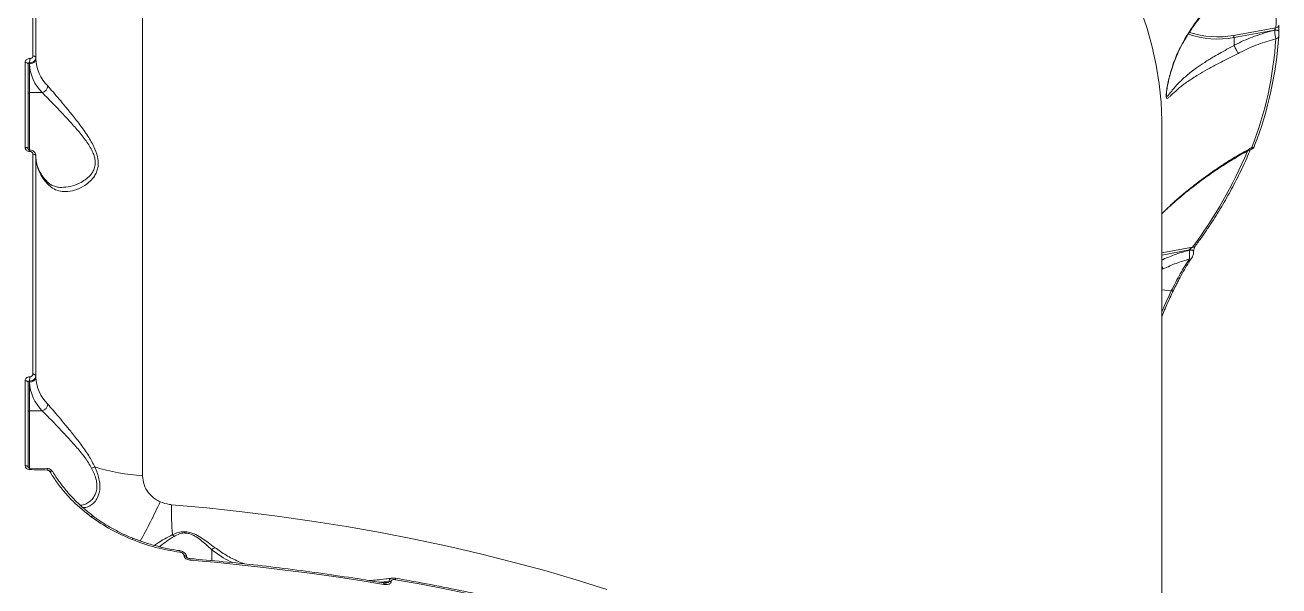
# Model space of a CAD drawing. Header units: millimetres. Extents: x -7151 to 6134, y -5040 to 5562.
# Drawn here: x -13 to 392.3, y 1548.7 to 1730 of the extents above; entities that cross this region are included whole.
import ezdxf

# ---------------------------------------------------------------- set-up
doc = ezdxf.new("R2010")
doc.units = ezdxf.units.MM
doc.layers.add('DIKOM_ОБЪЕКТ', color=7, linetype='Continuous')

msp = doc.modelspace()

# ---------------------------------------------------------------- linework, layer by layer
at = {"layer": 'DIKOM_ОБЪЕКТ', "color": 7, "linetype": 'Continuous', "lineweight": 15}
for p, q in [((24.94, 1884.297), (24.94, 1584.289)), ((-10.521, 1719.981), (-10.521, 1791.126)), ((-9.562, 1790.611), (-9.562, 1719.466)), ((377.626, 1726.626), (391.312, 1729.132)), ((390.935, 1728.361), (377.79, 1725.954)), ((390.935, 1728.333), (390.935, 1728.361)), ((392.27, 1727.876), (392.269, 1727.861)), ((392.27, 1727.847), (392.269, 1727.833)), ((392.27, 1727.847), (392.27, 1727.876)), ((377.79, 1723.421), (377.79, 1725.954)), ((377.792, 1723.415), (377.79, 1723.421)), ((-9.562, 1719.466), (-9.562, 1719.127)), ((-13.027, 1690.457), (-13.027, 1717.887)), ((-12.062, 1717.372), (-12.062, 1689.943)), ((-11.562, 1717.772), (-11.562, 1717.412)), ((-11.562, 1717.412), (-11.562, 1708.144)), ((-7.512, 1708.144), (-11.562, 1708.144)), ((-11.562, 1708.144), (-11.562, 1689.585)), ((354.438, 1435.924), (354.438, 1698.034)), ((-10.521, 1617.121), (-10.521, 1688.266)), ((-9.562, 1687.751), (-9.562, 1616.606)), ((354.438, 1656.338), (364.425, 1658.19)), ((363.384, 1657.295), (354.438, 1655.636)), ((363.384, 1657.22), (363.384, 1657.295)), ((364.723, 1656.735), (364.723, 1656.81)), ((354.911, 1651.185), (354.438, 1650.973)), ((357.524, 1644.048), (354.438, 1644.42)), ((358.205, 1644.224), (358.21, 1644.234)), ((-13.027, 1587.597), (-13.027, 1615.027)), ((-12.062, 1614.512), (-12.062, 1587.082)), ((-11.562, 1614.912), (-11.562, 1614.552)), ((-11.562, 1614.552), (-11.562, 1605.284)), ((-9.562, 1616.606), (-9.562, 1616.266)), ((-7.512, 1605.284), (-11.562, 1605.284)), ((-11.562, 1605.284), (-11.562, 1586.725)), ((-5.922, 1586.638), (-11.542, 1586.768)), ((37.022, 1560.066), (37.028, 1560.067)), ((38.342, 1558.475), (38.342, 1558.556)), ((39.185, 1557.987), (39.185, 1558.047)), ((47.354, 1560.373), (47.354, 1556.862)), ((104.643, 1550.149), (101.443, 1549.88)), ((102.64, 1549.683), (104.643, 1550.045)), ((104.643, 1550.045), (104.643, 1550.149)), ((105.29, 1550.152), (105.29, 1550.048))]:
    msp.add_line(p, q, dxfattribs=at)
at = {"layer": 'DIKOM_ОБЪЕКТ', "color": 7, "linetype": 'Continuous', "lineweight": 15, "flags": 128}
for points in [[(354.438, 1698.034), (354.433, 1699.029), (354.197, 1705.028), (353.605, 1711.022), (352.659, 1717.003), (351.358, 1722.966), (349.706, 1728.907), (347.702, 1734.818)], [(390.935, 1728.361), (391.171, 1728.388), (391.413, 1728.385), (391.646, 1728.353), (391.858, 1728.292), (392.035, 1728.207), (392.167, 1728.103), (392.247, 1727.985), (392.27, 1727.876)], [(390.935, 1728.333), (391.171, 1728.36), (391.413, 1728.357), (391.646, 1728.324), (391.858, 1728.264), (392.035, 1728.179), (392.167, 1728.074), (392.247, 1727.957), (392.27, 1727.847)], [(-9.562, 1719.466), (-9.58, 1719.564), (-9.634, 1719.659), (-9.722, 1719.746), (-9.841, 1719.823), (-9.986, 1719.887), (-10.151, 1719.936), (-10.332, 1719.968), (-10.521, 1719.981)], [(-12.062, 1717.372), (-12.08, 1717.47), (-12.135, 1717.565), (-12.223, 1717.652), (-12.343, 1717.73), (-12.489, 1717.794), (-12.656, 1717.842), (-12.837, 1717.874), (-13.027, 1717.887)], [(-12.062, 1689.943), (-12.08, 1690.041), (-12.135, 1690.136), (-12.223, 1690.223), (-12.343, 1690.3), (-12.489, 1690.364), (-12.656, 1690.413), (-12.837, 1690.444), (-13.027, 1690.457)], [(384.413, 1690.866), (384.443, 1690.965), (384.46, 1691.123)], [(-9.562, 1687.751), (-9.58, 1687.849), (-9.634, 1687.943), (-9.722, 1688.031), (-9.841, 1688.108), (-9.986, 1688.172), (-10.151, 1688.221), (-10.332, 1688.252), (-10.521, 1688.266)], [(363.384, 1657.295), (363.662, 1657.324), (363.946, 1657.312), (364.211, 1657.26), (364.437, 1657.171), (364.605, 1657.053), (364.702, 1656.915), (364.723, 1656.813)], [(363.384, 1657.22), (363.662, 1657.25), (363.946, 1657.238), (364.211, 1657.185), (364.437, 1657.096), (364.605, 1656.978), (364.702, 1656.84), (364.723, 1656.732)], [(364.046, 1654.575), (364.05, 1654.579), (364.079, 1654.619)], [(-12.062, 1614.512), (-12.08, 1614.61), (-12.135, 1614.705), (-12.223, 1614.792), (-12.343, 1614.87), (-12.489, 1614.934), (-12.656, 1614.982), (-12.837, 1615.014), (-13.027, 1615.027)], [(-9.562, 1616.606), (-9.58, 1616.704), (-9.634, 1616.799), (-9.722, 1616.886), (-9.841, 1616.963), (-9.986, 1617.027), (-10.151, 1617.076), (-10.332, 1617.108), (-10.521, 1617.121)], [(-12.062, 1587.082), (-12.08, 1587.181), (-12.135, 1587.275), (-12.223, 1587.363), (-12.343, 1587.44), (-12.489, 1587.504), (-12.656, 1587.553), (-12.837, 1587.584), (-13.027, 1587.597)], [(-5.898, 1586.153), (-6.601, 1586.171), (-7.304, 1586.189), (-8.007, 1586.206), (-8.71, 1586.223), (-9.413, 1586.239), (-10.117, 1586.254), (-10.82, 1586.269), (-11.524, 1586.283)], [(-4.189, 1585.642), (-4.225, 1585.689), (-4.301, 1585.739), (-4.404, 1585.767), (-4.53, 1585.774), (-4.676, 1585.757), (-4.836, 1585.718), (-5.003, 1585.659)], [(34.286, 1574.945), (45.753, 1573.884), (57.153, 1572.642), (68.474, 1571.222), (79.705, 1569.625), (90.837, 1567.853), (101.858, 1565.906), (112.759, 1563.787), (123.529, 1561.497), (134.159, 1559.04), (144.639, 1556.417), (154.958, 1553.631), (165.107, 1550.683), (175.077, 1547.578)], [(8.851, 1571.312), (8.809, 1571.332), (8.743, 1571.325), (8.66, 1571.29), (8.561, 1571.227), (8.452, 1571.138), (8.335, 1571.027)], [(39.185, 1558.048), (39.147, 1558.187), (39.032, 1558.321), (38.849, 1558.432), (38.612, 1558.512), (38.342, 1558.556)], [(102.95, 1549.16), (95.255, 1550.414), (87.515, 1551.591), (79.732, 1552.691), (71.91, 1553.714), (64.052, 1554.66), (56.159, 1555.528), (48.235, 1556.317), (40.284, 1557.028)], [(102.805, 1549.657), (102.812, 1549.655), (102.859, 1549.623), (102.897, 1549.554), (102.926, 1549.451), (102.944, 1549.318), (102.95, 1549.16)], [(106.601, 1551.201), (106.619, 1551.196), (106.664, 1551.157), (106.7, 1551.086), (106.727, 1550.984), (106.744, 1550.855), (106.75, 1550.704)], [(171.071, 1536.342), (163.298, 1538.438), (155.442, 1540.449), (147.506, 1542.375), (139.493, 1544.216), (131.408, 1545.969), (123.253, 1547.636), (115.032, 1549.214), (106.75, 1550.704)]]:
    msp.add_lwpolyline(points, dxfattribs=at)
at = {"layer": 'DIKOM_ОБЪЕКТ', "color": 7, "linetype": 'Continuous', "lineweight": 15}
for centre, radius, start, end in [((279.618, 1734.415), 111.819, 357.29179, 9.22228), ((372.431, 1754.673), 29.215, 251.0917, 280.56999), ((372.472, 1755.098), 28.935, 251.6798, 280.26057), ((391.392, 1730.052), 0.923, 265.05667, 355.32962), ((273.877, 1732.995), 117.669, 338.75716, 356.36955), ((274.548, 1733.85), 117.925, 338.75684, 356.36987), ((391.332, 1726.451), 0.907, 268.62751, 355.77805), ((-34.098, 1719.085), 22.574, 356.66526, 0.14914), ((-11.43, 1719.281), 1.874, 265.94532, 355.2567), ((3.552, 1719.601), 13.122, 182.07191, 225.13918), ((2.206, 1717.91), 13.777, 182.07157, 225.14226), ((-11.595, 1707.677), 0.469, 85.96501, 175.23983), ((-8.074, 1710.451), 2.375, 283.71048, 356.34696), ((383.641, 1691.196), 0.84, 263.87383, 336.85352), ((-13.996, 1689.293), 2.477, 356.54178, 7.79205), ((3.552, 1687.886), 13.122, 182.07191, 225.13918), ((244.043, 1747.505), 149.897, 323.42745, 337.11059), ((-7.021, 1678.619), 1.316, 358.4809, 41.654), ((364.622, 1658.949), 0.784, 255.45018, 321.06888), ((363.485, 1655.081), 0.756, 258.85865, 317.93006), ((357.733, 1644.647), 0.634, 250.75158, 318.1969), ((-34.098, 1616.225), 22.574, 356.66526, 0.14914), ((-11.43, 1616.421), 1.874, 265.94749, 355.25454), ((2.207, 1615.05), 13.778, 182.07245, 225.14138), ((3.552, 1616.741), 13.122, 182.07225, 225.13884), ((-11.595, 1604.817), 0.469, 85.95878, 175.24606), ((-8.074, 1607.591), 2.375, 283.71048, 356.34696), ((-13.996, 1586.433), 2.476, 356.54266, 7.79224), ((-7.731, 1586.303), 1.84, 355.33623, 10.51353), ((10.996, 1581.019), 6.285, 103.47138, 113.53178), ((29.405, 1651.677), 67.536, 252.88679, 266.20969), ((-129.728, 1649.376), 176.405, 330.73414, 335.38308), ((162.54, 1574.383), 128.256, 179.74851, 184.0768), ((32.835, 1563.125), 2.779, 34.59334, 50.32607), ((22.384, 1563.456), 0.848, 131.16919, 164.66007), ((49.274, 1558.566), 2.636, 109.99371, 136.73057), ((36.163, 1559.795), 0.907, 346.66135, 17.47701), ((38.42, 1557.638), 0.84, 24.61532, 95.34092), ((39.624, 1557.173), 0.676, 347.56196, 30.47668), ((104.974, 1548.283), 1.895, 80.40015, 100.0643), ((104.974, 1548.178), 1.896, 80.39652, 100.04681)]:
    msp.add_arc(centre, radius, start, end, dxfattribs=at)
for points, knots in [([(361.895, 1725.482), (362.81, 1726.95), (364.651, 1729.905), (367.73, 1733.98), (370.975, 1737.783), (374.358, 1741.273), (377.92, 1744.524), (381.622, 1747.486), (385.547, 1750.248), (388.24, 1751.787), (389.643, 1752.588)], [0, 0, 0, 0, 0.1236869, 0.2488957, 0.3689565, 0.4907452, 0.6125472, 0.7380569, 0.8635701, 1, 1, 1, 1]), ([(362.006, 1725.425), (362.141, 1725.66), (362.885, 1726.952), (364.418, 1729.228), (366.612, 1732.255), (369.016, 1735.215), (371.604, 1738.1), (374.368, 1740.887), (377.289, 1743.55), (380.349, 1746.062), (383.516, 1748.398), (386.755, 1750.482), (388.963, 1751.8), (390.081, 1752.345), (390.108, 1752.358)], [0, 0, 0, 0, 0.0193816, 0.1065938, 0.1961624, 0.2883516, 0.383285, 0.4809142, 0.5809941, 0.6832045, 0.787544, 0.892458, 0.9974252, 1, 1, 1, 1]), ([(377.79, 1723.421), (378.134, 1723.597), (380.311, 1724.712), (384.658, 1726.612), (388.768, 1727.738), (390.935, 1728.333)], [0, 0, 0, 0, 0.08148133, 0.5156637, 1, 1, 1, 1]), ([(390.935, 1728.361), (390.937, 1728.399), (390.94, 1728.449), (390.964, 1728.559), (391.009, 1728.694), (391.097, 1728.868), (391.202, 1729.021), (391.276, 1729.096), (391.312, 1729.132)], [0, 0, 0, 0, 0.1271545, 0.1626943, 0.3403636, 0.5453397, 0.7831253, 1, 1, 1, 1]), ([(391.31, 1725.544), (391.279, 1725.657), (391.213, 1725.902), (391.113, 1726.454), (391.027, 1727.092), (390.962, 1727.751), (390.944, 1728.138), (390.935, 1728.333)], [0, 0, 0, 0, 0.1847895, 0.3988108, 0.601277, 0.7990315, 1, 1, 1, 1]), ([(392.269, 1727.833), (392.269, 1727.734), (392.268, 1727.536), (392.263, 1727.197), (392.256, 1726.866), (392.247, 1726.577), (392.24, 1726.445), (392.236, 1726.384)], [0, 0, 0, 0, 0.1951857, 0.3901066, 0.5932773, 0.8111183, 1, 1, 1, 1]), ([(392.312, 1729.976), (392.308, 1729.887), (392.3, 1729.696), (392.288, 1729.277), (392.278, 1728.795), (392.271, 1728.298), (392.27, 1728.007), (392.269, 1727.861)], [0, 0, 0, 0, 0.18903, 0.4045298, 0.6068497, 0.8034004, 1, 1, 1, 1]), ([(379.193, 1720.837), (378.598, 1720.528), (377.157, 1719.779), (374.835, 1718.603), (372.025, 1717.165), (369.064, 1715.589), (365.809, 1713.715), (362.704, 1711.699), (359.959, 1709.598), (358.184, 1707.99), (357.074, 1706.901), (356.433, 1706.343), (356.033, 1706.209), (355.852, 1706.663), (355.87, 1707.753), (356.096, 1709.51), (356.509, 1711.667), (357.298, 1714.885), (358.664, 1719.035), (360.382, 1722.848), (361.587, 1724.945), (361.895, 1725.482)], [0, 0, 0, 0, 0.0311478, 0.0753858, 0.1207371, 0.182116, 0.2453873, 0.330261, 0.4176109, 0.5065786, 0.5523822, 0.5980995, 0.6383984, 0.6670952, 0.6962057, 0.7286747, 0.766815, 0.8059876, 0.8877671, 0.9712471, 1, 1, 1, 1]), ([(355.95, 1707.599), (355.946, 1707.518), (355.939, 1707.379), (355.971, 1707.098), (356.097, 1706.842), (356.476, 1707.176), (357.063, 1707.909), (358.101, 1709.258), (359.747, 1711.156), (362.329, 1713.599), (365.204, 1715.855), (368.277, 1717.94), (371.025, 1719.619), (373.687, 1721.144), (375.859, 1722.342), (377.235, 1723.111), (377.791, 1723.414), (377.792, 1723.415)], [0, 0, 0, 0, 0.009097, 0.0155916, 0.0549887, 0.1123813, 0.1782565, 0.2442526, 0.3802921, 0.5080848, 0.6387382, 0.7303779, 0.8242371, 0.8890657, 0.9553036, 0.9999649, 1, 1, 1, 1]), ([(356.218, 1709.916), (356.221, 1709.938), (356.284, 1710.343), (356.498, 1711.39), (356.887, 1713.084), (357.499, 1715.281), (358.375, 1717.947), (359.592, 1720.937), (360.823, 1723.51), (361.716, 1724.948), (362.01, 1725.421)], [0, 0, 0, 0, 0.0048563, 0.0862755, 0.1984767, 0.3283337, 0.4963872, 0.7010361, 0.9015835, 1, 1, 1, 1]), ([(361.988, 1725.435), (361.983, 1725.436), (361.974, 1725.439), (361.915, 1725.471), (361.895, 1725.482)], [0, 0, 0, 0, 0.66096991, 1, 1, 1, 1]), ([(377.626, 1726.626), (377.63, 1726.619), (377.643, 1726.6), (377.673, 1726.543), (377.715, 1726.436), (377.756, 1726.277), (377.785, 1726.107), (377.789, 1726.005), (377.79, 1725.954)], [0, 0, 0, 0, 0.0536016, 0.1414151, 0.3560308, 0.5707793, 0.7853366, 1, 1, 1, 1]), ([(379.193, 1720.837), (379.184, 1720.849), (379.116, 1720.941), (378.952, 1721.193), (378.664, 1721.681), (378.347, 1722.267), (378.036, 1722.88), (377.873, 1723.236), (377.792, 1723.415)], [0, 0, 0, 0, 0.0259834, 0.2096007, 0.4071897, 0.6048067, 0.8023993, 1, 1, 1, 1]), ([(391.31, 1725.544), (389.386, 1724.985), (385.613, 1723.888), (381.603, 1722.096), (379.524, 1721.01), (379.193, 1720.837)], [0, 0, 0, 0, 0.4665356, 0.91501517, 1, 1, 1, 1]), ([(-13.027, 1717.887), (-13.02, 1717.981), (-13.002, 1718.219), (-12.822, 1718.578), (-12.482, 1718.898), (-12.031, 1719.111), (-11.693, 1719.133), (-11.524, 1719.144)], [0, 0, 0, 0, 0.1406078, 0.3551251, 0.569894, 0.7849159, 1, 1, 1, 1]), ([(-9.562, 1719.466), (-9.572, 1719.341), (-9.596, 1719.023), (-9.835, 1718.543), (-10.287, 1718.112), (-10.887, 1717.823), (-11.337, 1717.789), (-11.562, 1717.772)], [0, 0, 0, 0, 0.1407339, 0.3554736, 0.570277, 0.7851081, 1, 1, 1, 1]), ([(-11.524, 1719.144), (-11.411, 1719.151), (-11.186, 1719.166), (-10.885, 1719.308), (-10.658, 1719.521), (-10.538, 1719.759), (-10.526, 1719.918), (-10.521, 1719.981)], [0, 0, 0, 0, 0.21518418, 0.43014673, 0.64498731, 0.85941432, 1, 1, 1, 1]), ([(-11.562, 1717.772), (-11.618, 1717.771), (-11.731, 1717.768), (-11.88, 1717.702), (-11.994, 1717.6), (-12.054, 1717.483), (-12.06, 1717.403), (-12.062, 1717.372)], [0, 0, 0, 0, 0.2153125, 0.4304178, 0.645272, 0.8595271, 1, 1, 1, 1]), ([(-1.273, 1677.514), (-0.33, 1677.574), (1.618, 1677.7), (4.262, 1678.652), (6.476, 1679.936), (7.928, 1681.208), (8.912, 1682.567), (9.566, 1684.048), (9.711, 1685.495), (9.52, 1686.935), (9.193, 1688.124), (8.247, 1690.26), (6.412, 1693.026), (3.731, 1696.288), (1.047, 1699.262), (-1.453, 1701.931), (-3.663, 1704.244), (-5.746, 1706.398), (-6.918, 1707.557), (-7.512, 1708.144)], [0, 0, 0, 0, 0.0837314, 0.1730445, 0.2302413, 0.2886013, 0.3225481, 0.357405, 0.4073011, 0.4205919, 0.4517245, 0.4838925, 0.5607504, 0.642629, 0.7267587, 0.7946331, 0.8636871, 0.9308941, 1, 1, 1, 1]), ([(-5.705, 1710.3), (-5.149, 1709.682), (-4.037, 1708.446), (-2.061, 1706.113), (0.061, 1703.573), (2.437, 1700.645), (5.018, 1697.357), (7.576, 1693.72), (9.611, 1690.138), (10.563, 1687.18), (10.682, 1685.049), (10.469, 1683.503), (9.947, 1682.087), (9.026, 1680.563), (7.647, 1679.098), (5.546, 1677.616), (2.992, 1676.505), (0.275, 1676.06), (-2.134, 1676.326), (-4.122, 1677.111), (-5.206, 1678.12), (-5.705, 1678.585)], [0, 0, 0, 0, 0.0554758, 0.1110241, 0.1664981, 0.2220063, 0.2900227, 0.357962, 0.422675, 0.4774062, 0.5052465, 0.5330919, 0.5627085, 0.5923732, 0.6404278, 0.6885793, 0.7603248, 0.8320593, 0.8909968, 0.949865, 1, 1, 1, 1]), ([(355.948, 1707.6), (355.948, 1707.621), (355.947, 1707.736), (355.975, 1708.182), (356.054, 1708.922), (356.162, 1709.576), (356.218, 1709.916)], [0, 0, 0, 0, 0.0585927, 0.3227114, 0.6483333, 1, 1, 1, 1]), ([(-11.524, 1689.143), (-11.635, 1689.152), (-11.915, 1689.173), (-12.337, 1689.335), (-12.719, 1689.633), (-12.978, 1690.023), (-13.011, 1690.313), (-13.027, 1690.457)], [0, 0, 0, 0, 0.1418197, 0.3566407, 0.5713159, 0.785702, 1, 1, 1, 1]), ([(354.438, 1668.96), (355.806, 1670.302), (359.058, 1673.492), (364.007, 1677.534), (369.118, 1681.416), (373.874, 1684.684), (378.688, 1687.71), (381.93, 1689.477), (383.551, 1690.361)], [0, 0, 0, 0, 0.1490366, 0.3542258, 0.5146934, 0.6751665, 0.8375859, 1, 1, 1, 1]), ([(383.748, 1690.036), (383.74, 1690.025), (383.703, 1689.975), (383.632, 1690.111), (383.57, 1690.302), (383.551, 1690.361)], [0, 0, 0, 0, 0.1506658, 0.7406606, 1, 1, 1, 1]), ([(383.749, 1690.022), (383.811, 1690.057), (383.951, 1690.134), (384.115, 1690.307), (384.27, 1690.534), (384.356, 1690.713), (384.403, 1690.844), (384.412, 1690.867)], [0, 0, 0, 0, 0.1556356, 0.3496872, 0.5733884, 0.9248161, 1, 1, 1, 1]), ([(-11.542, 1689.633), (-11.573, 1689.633), (-11.659, 1689.633), (-11.797, 1689.673), (-11.927, 1689.742), (-12.015, 1689.823), (-12.06, 1689.903), (-12.064, 1689.928), (-12.062, 1689.945), (-12.062, 1689.945)], [0, 0, 0, 0, 0.0834629, 0.2336315, 0.3872155, 0.5495462, 0.7301764, 0.9908104, 1, 1, 1, 1]), ([(-9.581, 1687.784), (-9.577, 1687.836), (-9.553, 1688.108), (-9.74, 1688.59), (-10.151, 1689.136), (-10.763, 1689.497), (-11.266, 1689.656), (-11.528, 1689.623), (-11.544, 1689.621)], [0, 0, 0, 0, 0.0530852, 0.2781432, 0.5037493, 0.737521, 0.9841681, 1, 1, 1, 1]), ([(-10.521, 1688.266), (-10.533, 1688.362), (-10.555, 1688.555), (-10.727, 1688.816), (-10.981, 1689.015), (-11.263, 1689.123), (-11.45, 1689.138), (-11.524, 1689.143)], [0, 0, 0, 0, 0.2143012, 0.4285791, 0.6430884, 0.8581056, 1, 1, 1, 1]), ([(-6.04, 1679.498), (-6.279, 1679.767), (-6.977, 1680.553), (-7.916, 1681.88), (-8.761, 1683.478), (-9.315, 1685.095), (-9.539, 1686.406), (-9.557, 1687.181), (-9.562, 1687.411)], [0, 0, 0, 0, 0.1033926, 0.3019076, 0.5017341, 0.7047406, 0.9124519, 1, 1, 1, 1]), ([(354.438, 1668.978), (355.014, 1669.534), (356.818, 1671.275), (359.992, 1674.035), (363.993, 1677.305), (368.23, 1680.491), (372.662, 1683.579), (377.193, 1686.449), (380.899, 1688.619), (383.074, 1689.716), (383.739, 1690.051)], [0, 0, 0, 0, 0.0625161, 0.1957631, 0.3343574, 0.4785802, 0.6297465, 0.7834767, 0.9337605, 1, 1, 1, 1]), ([(365.232, 1658.456), (365.941, 1659.436), (367.994, 1662.275), (371.166, 1667.017), (374.646, 1672.695), (377.821, 1678.422), (380.633, 1684.091), (382.316, 1687.861), (383.072, 1689.706), (383.074, 1689.71)], [0, 0, 0, 0, 0.0962601, 0.2789435, 0.4616012, 0.6442144, 0.8267796, 0.9996269, 1, 1, 1, 1]), ([(-1.273, 1677.513), (-1.323, 1677.509), (-1.9, 1677.461), (-2.893, 1677.64), (-4.17, 1678.055), (-5.202, 1678.669), (-5.778, 1679.25), (-6.036, 1679.51)], [0, 0, 0, 0, 0.0261941, 0.2986196, 0.5705694, 0.8074443, 1, 1, 1, 1]), ([(363.384, 1657.295), (363.386, 1657.315), (363.39, 1657.36), (363.437, 1657.464), (363.556, 1657.619), (363.788, 1657.824), (364.09, 1658.027), (364.317, 1658.138), (364.425, 1658.19)], [0, 0, 0, 0, 0.0437088, 0.0954682, 0.215892, 0.4188117, 0.7241096, 1, 1, 1, 1]), ([(364.724, 1656.813), (364.724, 1656.847), (364.725, 1656.925), (364.744, 1657.108), (364.788, 1657.352), (364.867, 1657.66), (364.987, 1658.005), (365.13, 1658.306), (365.199, 1658.406), (365.229, 1658.45)], [0, 0, 0, 0, 0.06304244, 0.14671103, 0.2567225, 0.39608615, 0.58068912, 0.81638624, 1, 1, 1, 1]), ([(354.438, 1654.035), (355.766, 1654.62), (358.697, 1655.912), (361.726, 1656.757), (363.384, 1657.22)], [0, 0, 0, 0, 0.4528814, 1, 1, 1, 1]), ([(363.339, 1654.339), (361.92, 1653.912), (359.066, 1653.052), (356.301, 1651.81), (354.911, 1651.185)], [0, 0, 0, 0, 0.4973082, 1, 1, 1, 1]), ([(357.524, 1644.048), (358.488, 1645.96), (360.442, 1649.831), (362.365, 1652.824), (363.339, 1654.339)], [0, 0, 0, 0, 0.4937314, 1, 1, 1, 1]), ([(359.569, 1646.929), (359.929, 1647.62), (360.778, 1649.246), (362.113, 1651.548), (363.252, 1653.412), (363.889, 1654.333), (364.053, 1654.57)], [0, 0, 0, 0, 0.2387533, 0.5624124, 0.8873104, 1, 1, 1, 1]), ([(363.339, 1654.339), (363.353, 1654.506), (363.38, 1654.841), (363.401, 1655.561), (363.406, 1656.321), (363.397, 1656.886), (363.386, 1657.155), (363.384, 1657.22)], [0, 0, 0, 0, 0.2420968, 0.4844895, 0.7176415, 0.9313764, 1, 1, 1, 1]), ([(364.072, 1654.623), (364.108, 1654.674), (364.272, 1654.906), (364.474, 1655.37), (364.593, 1655.838), (364.644, 1656.041)], [0, 0, 0, 0, 0.1383059, 0.6256694, 1, 1, 1, 1]), ([(364.644, 1656.041), (364.646, 1656.046), (364.701, 1656.244), (364.738, 1656.496), (364.717, 1656.707), (364.715, 1656.732)], [0, 0, 0, 0, 0.0214277, 0.8808739, 1, 1, 1, 1]), ([(354.438, 1651.998), (354.456, 1651.962), (354.572, 1651.731), (354.728, 1651.467), (354.858, 1651.262), (354.902, 1651.197), (354.911, 1651.185)], [0, 0, 0, 0, 0.1037279, 0.6616658, 0.9379633, 1, 1, 1, 1]), ([(358.211, 1644.221), (358.538, 1644.903), (358.989, 1645.845), (359.444, 1646.694), (359.569, 1646.929)], [0, 0, 0, 0, 0.7236235, 1, 1, 1, 1]), ([(354.438, 1635.664), (354.746, 1636.413), (355.14, 1637.369), (355.996, 1639.466), (356.952, 1641.597), (357.828, 1643.42), (358.217, 1644.23)], [0, 0, 0, 0, 0.2502582, 0.3195612, 0.6975376, 1, 1, 1, 1]), ([(354.438, 1637.122), (354.544, 1637.394), (355.521, 1639.901), (356.58, 1642.094), (357.524, 1644.048)], [0, 0, 0, 0, 0.108447, 1, 1, 1, 1]), ([(-13.027, 1615.027), (-13.02, 1615.121), (-13.002, 1615.359), (-12.822, 1615.718), (-12.482, 1616.038), (-12.031, 1616.251), (-11.693, 1616.273), (-11.524, 1616.284)], [0, 0, 0, 0, 0.1406504, 0.3551272, 0.5698954, 0.7849166, 1, 1, 1, 1]), ([(-11.562, 1614.912), (-11.618, 1614.911), (-11.731, 1614.908), (-11.88, 1614.842), (-11.994, 1614.74), (-12.054, 1614.622), (-12.06, 1614.543), (-12.062, 1614.512)], [0, 0, 0, 0, 0.2153774, 0.4303921, 0.645256, 0.8595208, 1, 1, 1, 1]), ([(-9.562, 1616.606), (-9.572, 1616.48), (-9.596, 1616.163), (-9.835, 1615.683), (-10.287, 1615.252), (-10.887, 1614.963), (-11.337, 1614.929), (-11.562, 1614.912)], [0, 0, 0, 0, 0.14073212, 0.35546921, 0.57026992, 0.7851186, 1, 1, 1, 1]), ([(-11.524, 1616.284), (-11.411, 1616.291), (-11.186, 1616.306), (-10.885, 1616.448), (-10.658, 1616.661), (-10.538, 1616.899), (-10.526, 1617.058), (-10.521, 1617.121)], [0, 0, 0, 0, 0.21520107, 0.43018051, 0.64503796, 0.85948181, 1, 1, 1, 1]), ([(8.486, 1586.781), (7.823, 1587.888), (6.438, 1590.198), (3.718, 1593.424), (1.05, 1596.402), (-1.454, 1599.071), (-3.663, 1601.384), (-5.747, 1603.538), (-6.918, 1604.697), (-7.512, 1605.284)], [0, 0, 0, 0, 0.1463783, 0.305498, 0.4689934, 0.6008979, 0.735097, 0.8657021, 1, 1, 1, 1]), ([(-5.705, 1607.44), (-5.149, 1606.822), (-4.037, 1605.586), (-2.061, 1603.253), (0.061, 1600.712), (2.44, 1597.785), (5.006, 1594.494), (7.602, 1590.893), (8.903, 1588.356), (9.531, 1587.131)], [0, 0, 0, 0, 0.1316553, 0.2634907, 0.3951428, 0.5268781, 0.688296, 0.8495367, 1, 1, 1, 1]), ([(-11.524, 1586.283), (-11.635, 1586.292), (-11.915, 1586.313), (-12.337, 1586.475), (-12.719, 1586.773), (-12.978, 1587.163), (-13.011, 1587.452), (-13.027, 1587.597)], [0, 0, 0, 0, 0.1418148, 0.356637, 0.5713135, 0.7857008, 1, 1, 1, 1]), ([(-11.542, 1586.772), (-11.573, 1586.773), (-11.659, 1586.773), (-11.796, 1586.813), (-11.927, 1586.882), (-12.015, 1586.963), (-12.06, 1587.043), (-12.064, 1587.068), (-12.062, 1587.084), (-12.062, 1587.085)], [0, 0, 0, 0, 0.0834588, 0.23362, 0.3870805, 0.5495684, 0.7301897, 0.9908108, 1, 1, 1, 1]), ([(-4.211, 1585.638), (-4.253, 1585.718), (-4.4, 1585.999), (-4.852, 1586.352), (-5.415, 1586.616), (-5.791, 1586.607), (-5.923, 1586.604)], [0, 0, 0, 0, 0.1326434, 0.4639052, 0.8123776, 1, 1, 1, 1]), ([(-5.003, 1585.659), (-5.064, 1585.742), (-5.186, 1585.909), (-5.475, 1586.079), (-5.725, 1586.144), (-5.867, 1586.151), (-5.898, 1586.153)], [0, 0, 0, 0, 0.3055752, 0.6115065, 0.917879, 1, 1, 1, 1]), ([(8.335, 1571.027), (7.263, 1571.856), (5.119, 1573.515), (2.202, 1576.255), (-0.491, 1579.189), (-2.936, 1582.316), (-4.314, 1584.545), (-5.003, 1585.659)], [0, 0, 0, 0, 0.1978326, 0.3955005, 0.5931684, 0.7965815, 1, 1, 1, 1]), ([(-1.105, 1581.294), (-1.415, 1581.689), (-2.485, 1583.051), (-3.476, 1584.528), (-4.073, 1585.634), (-4.101, 1585.687)], [0, 0, 0, 0, 0.2795228, 0.9653497, 1, 1, 1, 1]), ([(4.886, 1574.743), (5.039, 1574.747), (5.813, 1574.767), (6.998, 1575.303), (8.366, 1576.292), (9.51, 1577.745), (10.162, 1579.539), (10.217, 1581.458), (10.048, 1582.586), (9.755, 1583.774), (9.337, 1585.028), (8.77, 1586.197), (8.486, 1586.781)], [0, 0, 0, 0, 0.0403891, 0.2040699, 0.3320479, 0.4598302, 0.6272801, 0.713975, 0.8006776, 0.8133773, 0.9066133, 1, 1, 1, 1]), ([(9.531, 1587.131), (9.804, 1586.492), (10.347, 1585.214), (10.91, 1583.306), (11.193, 1581.462), (11.167, 1579.299), (10.561, 1577.321), (9.482, 1575.739), (8.192, 1574.654), (6.898, 1574.034), (5.986, 1574.025), (5.668, 1574.022)], [0, 0, 0, 0, 0.0900067, 0.1798988, 0.270671, 0.3614191, 0.5230695, 0.6440421, 0.7651669, 0.9180546, 1, 1, 1, 1]), ([(8.918, 1571.393), (8.745, 1571.515), (7.527, 1572.38), (5.441, 1574.169), (2.705, 1576.766), (0.511, 1579.151), (-0.666, 1580.712), (-1.105, 1581.294)], [0, 0, 0, 0, 0.04359962, 0.30785973, 0.57391716, 0.84119068, 1, 1, 1, 1]), ([(24.94, 1584.289), (25.037, 1583.327), (25.229, 1581.423), (26.745, 1578.785), (28.67, 1576.921), (30.124, 1576.165), (30.644, 1575.895)], [0, 0, 0, 0, 0.2885691, 0.5716284, 0.8470351, 1, 1, 1, 1]), ([(30.644, 1575.895), (31.624, 1575.535), (32.707, 1575.137), (33.95, 1574.977), (34.171, 1574.956), (34.286, 1574.945)], [0, 0, 0, 0, 0.8217822, 0.9078717, 1, 1, 1, 1]), ([(21.566, 1563.68), (19.244, 1564.696), (14.545, 1566.752), (10.421, 1569.591), (8.335, 1571.027)], [0, 0, 0, 0, 0.49417494, 1, 1, 1, 1]), ([(21.837, 1564.125), (21.219, 1564.368), (19.389, 1565.088), (16.466, 1566.524), (13.099, 1568.422), (10.567, 1570.045), (9.213, 1571.074), (8.867, 1571.337)], [0, 0, 0, 0, 0.1318597, 0.3903436, 0.6500109, 0.9107011, 1, 1, 1, 1]), ([(28.701, 1561.796), (29.117, 1562.059), (30.125, 1562.695), (32.067, 1563.926), (33.762, 1564.818), (34.609, 1565.264)], [0, 0, 0, 0, 0.2610804, 0.6307887, 1, 1, 1, 1]), ([(35.122, 1564.703), (34.32, 1564.189), (32.714, 1563.16), (31.212, 1561.991), (30.54, 1561.457), (30.431, 1561.37)], [0, 0, 0, 0, 0.4551767, 0.9110058, 1, 1, 1, 1]), ([(34.609, 1565.264), (35.247, 1565.539), (36.359, 1566.017), (38.306, 1566.306), (40.277, 1566.06), (42.319, 1565.237), (44.299, 1564.064), (46.349, 1562.597), (47.65, 1561.598), (48.373, 1561.043)], [0, 0, 0, 0, 0.1491, 0.2596143, 0.3716442, 0.4987559, 0.6525302, 0.8069815, 1, 1, 1, 1]), ([(47.354, 1560.373), (46.711, 1560.963), (45.564, 1562.015), (43.751, 1563.559), (42.002, 1564.782), (40.282, 1565.593), (39.071, 1565.799), (37.987, 1565.801), (36.638, 1565.531), (35.681, 1565.008), (35.122, 1564.703)], [0, 0, 0, 0, 0.2010484, 0.3583984, 0.5149432, 0.6385097, 0.7217777, 0.7449591, 0.8512732, 1, 1, 1, 1]), ([(37.045, 1559.585), (34.435, 1560.024), (29.15, 1560.912), (24.115, 1562.75), (21.566, 1563.68)], [0, 0, 0, 0, 0.4938646, 1, 1, 1, 1]), ([(37.027, 1560.098), (36.762, 1560.129), (35.176, 1560.31), (32.282, 1560.883), (28.386, 1561.833), (24.888, 1562.91), (22.744, 1563.761), (21.836, 1564.122)], [0, 0, 0, 0, 0.0509974, 0.305496, 0.5598302, 0.8135616, 1, 1, 1, 1]), ([(48.373, 1561.043), (49.55, 1560.213), (51.907, 1558.552), (55.161, 1556.872), (57.229, 1556.065), (57.902, 1555.802)], [0, 0, 0, 0, 0.4025411, 0.8054, 1, 1, 1, 1]), ([(39.165, 1558.047), (39.161, 1558.194), (39.151, 1558.526), (38.906, 1559.01), (38.492, 1559.475), (37.881, 1559.851), (37.357, 1560.032), (37.056, 1560.06), (37.027, 1560.063)], [0, 0, 0, 0, 0.1382153, 0.3122919, 0.4985055, 0.7184556, 0.9730583, 1, 1, 1, 1]), ([(38.342, 1558.556), (38.337, 1558.61), (38.325, 1558.749), (38.204, 1558.986), (37.941, 1559.252), (37.539, 1559.482), (37.211, 1559.551), (37.045, 1559.585)], [0, 0, 0, 0, 0.1010706, 0.2613583, 0.4607137, 0.7264894, 1, 1, 1, 1]), ([(40.284, 1557.028), (40.033, 1557.067), (39.556, 1557.142), (38.963, 1557.449), (38.573, 1557.81), (38.373, 1558.161), (38.351, 1558.38), (38.342, 1558.475)], [0, 0, 0, 0, 0.2791436, 0.5293727, 0.7216231, 0.8794185, 1, 1, 1, 1]), ([(40.206, 1557.522), (40.167, 1557.524), (39.975, 1557.533), (39.681, 1557.621), (39.405, 1557.765), (39.266, 1557.88), (39.203, 1557.952), (39.182, 1557.994), (39.183, 1557.99), (39.183, 1557.989)], [0, 0, 0, 0, 0.089189, 0.4438765, 0.6662827, 0.7916683, 0.8805801, 0.9641274, 1, 1, 1, 1]), ([(102.805, 1549.656), (100.881, 1549.976), (95.303, 1550.901), (85.998, 1552.314), (74.868, 1553.843), (63.659, 1555.212), (52.58, 1556.4), (44.747, 1557.13), (40.683, 1557.476), (40.206, 1557.516)], [0, 0, 0, 0, 0.0939998, 0.2725869, 0.45118, 0.62977, 0.8083563, 0.9775431, 1, 1, 1, 1]), ([(54.052, 1556.215), (53.035, 1556.72), (50.642, 1557.909), (48.555, 1559.473), (47.354, 1560.373)], [0, 0, 0, 0, 0.4248458, 1, 1, 1, 1]), ([(105.574, 1551.214), (104.897, 1551.116), (102.414, 1550.756), (99.916, 1550.508), (98.118, 1550.429), (98.104, 1550.429)], [0, 0, 0, 0, 0.27090768, 0.9945221, 1, 1, 1, 1]), ([(103.703, 1549.646), (103.661, 1549.638), (103.468, 1549.599), (103.151, 1549.6), (102.885, 1549.651), (102.804, 1549.666)], [0, 0, 0, 0, 0.1615256, 0.7464242, 1, 1, 1, 1]), ([(105.29, 1550.048), (105.281, 1549.965), (105.261, 1549.78), (105.074, 1549.512), (104.716, 1549.271), (104.045, 1549.082), (103.415, 1549.087), (102.996, 1549.153), (102.95, 1549.16)], [0, 0, 0, 0, 0.0933595, 0.2087434, 0.372046, 0.5792919, 0.9536328, 1, 1, 1, 1]), ([(103.716, 1549.643), (103.868, 1549.674), (104.127, 1549.725), (104.429, 1549.832), (104.584, 1549.929), (104.637, 1550), (104.641, 1550.03), (104.643, 1550.045)], [0, 0, 0, 0, 0.4354412, 0.7384825, 0.9012684, 0.9514507, 1, 1, 1, 1]), ([(104.643, 1550.149), (104.653, 1550.254), (104.675, 1550.483), (104.817, 1550.808), (105.09, 1551.072), (105.361, 1551.226), (105.546, 1551.215), (105.574, 1551.214)], [0, 0, 0, 0, 0.1757898, 0.3853197, 0.6532077, 0.9480092, 1, 1, 1, 1]), ([(106.75, 1550.704), (106.479, 1550.731), (106.086, 1550.77), (105.642, 1550.639), (105.423, 1550.492), (105.308, 1550.322), (105.296, 1550.204), (105.29, 1550.152)], [0, 0, 0, 0, 0.4300532, 0.6258295, 0.7881039, 0.905276, 1, 1, 1, 1]), ([(106.6, 1551.189), (106.492, 1551.211), (106.153, 1551.279), (105.814, 1551.24), (105.583, 1551.214)], [0, 0, 0, 0, 0.3180576, 1, 1, 1, 1]), ([(170.865, 1536.852), (169.079, 1537.341), (163.902, 1538.757), (155.222, 1540.991), (144.784, 1543.504), (134.215, 1545.867), (123.523, 1548.077), (114.305, 1549.842), (108.637, 1550.842), (106.601, 1551.201)], [0, 0, 0, 0, 0.0864689, 0.2507637, 0.4150547, 0.5793451, 0.7436335, 0.9079158, 1, 1, 1, 1])]:
    msp.add_open_spline(points, degree=3, knots=knots, dxfattribs=at)

doc.saveas('drawing.dxf')
